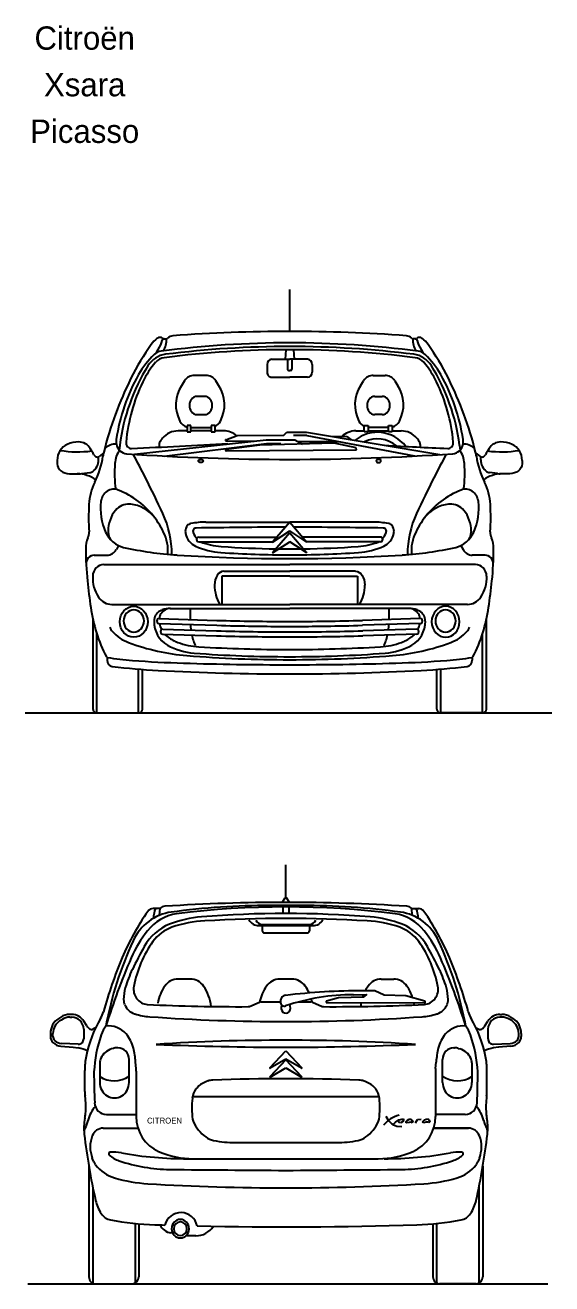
# Model space of a CAD drawing. Header units: millimetres. Extents: x 335 to 18837, y 383 to 11542.
# Drawn here: x 16577 to 18837, y 682 to 6084 of the extents above; entities that cross this region are included whole.
import ezdxf

# ---------------------------------------------------------------- set-up
doc = ezdxf.new("R2010")
doc.units = ezdxf.units.MM
doc.layers.add('dwgmodels.com', color=30, linetype='Continuous')
doc.layers.add('txt', color=157, linetype='Continuous', lineweight=13)
doc.styles.get("Standard").update_dxf_attribs({"font": 'bgothm.ttf'})
doc.styles.add('style1', font='bgothl.ttf')

msp = doc.modelspace()

# ---------------------------------------------------------------- linework, layer by layer
at = {"color": 18, "true_color": 0x000000}
for p, q in [((17712.2, 4769), (17712.2, 4949.3)), ((17144.4, 4739.9), (17142.4, 4738.4)), ((17168.2, 4739.1), (17166.9, 4740.1)), ((17173.7, 4737.3), (17181.7, 4737.3)), ((18250.6, 4737.3), (18242.6, 4737.3)), ((18256.1, 4739.1), (18257.4, 4740.1)), ((18279.9, 4739.9), (18281.9, 4738.4)), ((17134.1, 4673.6), (17123.3, 4662.6)), ((17635.5, 4649.5), (17712.2, 4649.5)), ((17696.1, 4690.7), (17692.4, 4649.5)), ((17703.1, 4649.5), (17703.1, 4607.4)), ((17788.8, 4649.5), (17712.2, 4649.5)), ((17721.3, 4649.5), (17721.3, 4607.4)), ((17728.3, 4690.7), (17732, 4649.5)), ((18290.2, 4673.6), (18301.1, 4662.6)), ((17615.3, 4627.6), (17615.3, 4594.3)), ((17708.1, 4601.9), (17712.2, 4601.9)), ((17716.2, 4601.9), (17712.2, 4601.9)), ((17809, 4627.6), (17809, 4594.3)), ((17260.9, 4557), (17247.5, 4536.4)), ((17353.7, 4580.1), (17302.2, 4580.1)), ((17408.4, 4536.4), (17395, 4557)), ((17635.5, 4572.3), (17712.2, 4572.3)), ((17788.8, 4572.3), (17712.2, 4572.3)), ((18016, 4536.4), (18029.4, 4557)), ((18070.6, 4580.1), (18122.2, 4580.1)), ((18163.4, 4557), (18176.8, 4536.4)), ((17347.2, 4490.4), (17314.6, 4490.4)), ((18077.1, 4490.4), (18109.8, 4490.4)), ((17314.6, 4412.2), (17347.2, 4412.2)), ((18109.8, 4412.2), (18077.1, 4412.2)), ((17271.6, 4342.3), (17233.2, 4342.3)), ((17271.6, 4365.7), (17271.6, 4338.8)), ((17288, 4365.7), (17271.6, 4365.7)), ((17271.6, 4338.8), (17288, 4338.8)), ((17288, 4338.8), (17288, 4365.7)), ((17288, 4356.5), (17371, 4356.5)), ((17375.4, 4342.3), (17288, 4342.3)), ((17375.4, 4365.7), (17375.4, 4338.8)), ((17391.8, 4365.7), (17375.4, 4365.7)), ((17375.4, 4338.8), (17391.8, 4338.8)), ((17391.8, 4338.8), (17391.8, 4365.7)), ((17428.6, 4342.3), (17391.8, 4342.3)), ((17438.6, 4304.5), (17486.7, 4322.6)), ((17486.7, 4322.6), (17687.5, 4323.6)), ((17687.5, 4323.6), (17699.3, 4337.4)), ((17699.3, 4337.4), (17783.8, 4337.4)), ((17786.2, 4322), (17728.6, 4322.2)), ((17783.8, 4337.4), (18356.7, 4240.5)), ((17786.2, 4322), (18248, 4235.8)), ((17995.7, 4342.3), (18032.6, 4342.3)), ((18032.6, 4338.8), (18032.6, 4365.7)), ((18032.6, 4365.7), (18048.9, 4365.7)), ((18048.9, 4338.8), (18032.6, 4338.8)), ((18048.9, 4365.7), (18048.9, 4338.8)), ((18048.9, 4342.3), (18136.4, 4342.3)), ((18136.4, 4356.5), (18053.3, 4356.5)), ((18136.4, 4338.8), (18136.4, 4365.7)), ((18136.4, 4365.7), (18152.7, 4365.7)), ((18152.7, 4338.8), (18136.4, 4338.8)), ((18152.7, 4365.7), (18152.7, 4338.8)), ((18152.7, 4342.3), (18191.2, 4342.3)), ((16982.8, 4280.3), (16981, 4259.6)), ((17046.8, 4241.9), (17611.6, 4304)), ((17152.2, 4284), (17152.2, 4275.1)), ((17173.4, 4234.3), (17612.8, 4288.5)), ((17584.4, 4281.5), (17439.1, 4262.4)), ((17439.4, 4299.1), (17561.5, 4298.5)), ((17903.1, 4289.1), (17584.4, 4281.5)), ((17611.6, 4304), (17734.2, 4304)), ((17612.8, 4288.5), (17674.1, 4288.5)), ((17674.1, 4288.5), (17672.5, 4283.6)), ((17734.2, 4304), (17767.3, 4285.9)), ((17746.1, 4297.4), (17923.1, 4296.5)), ((17887.8, 4319.8), (17958.1, 4317.6)), ((17997.8, 4269), (17903.1, 4289.1)), ((17958.1, 4317.6), (17974.6, 4305.1)), ((17999, 4261.5), (17997.8, 4269)), ((18272.1, 4284), (18272.1, 4275.1)), ((18441.6, 4280.3), (18443.3, 4259.6)), ((16714.6, 4215.8), (16714.6, 4201.5)), ((16891.9, 4218.1), (16891.9, 4230.9)), ((16913.2, 4246.9), (16896.6, 4233.6)), ((17439.5, 4256.4), (17999, 4261.5)), ((18511.1, 4246.9), (18527.8, 4233.6)), ((18532.4, 4218.1), (18532.4, 4230.9)), ((18709.7, 4215.8), (18709.7, 4201.5)), ((16820.7, 4159), (16854.3, 4163.2)), ((18603.6, 4159), (18570, 4163.2)), ((16767.7, 4158.2), (16800.2, 4158.2)), ((16800.2, 4158.2), (16809.1, 4158.2)), ((18624.1, 4158.2), (18615.2, 4158.2)), ((18656.7, 4158.2), (18624.1, 4158.2)), ((17287, 3944.2), (17288, 3944.4)), ((17352.3, 3950.8), (17712.2, 3950.8)), ((17712.2, 3950.8), (17638, 3864.6)), ((18072, 3950.8), (17712.2, 3950.8)), ((17712.2, 3950.8), (17786.3, 3864.6)), ((18137.4, 3944.2), (18136.3, 3944.4)), ((16932.9, 3912.1), (16932.9, 3908.9)), ((17638, 3864.6), (17712.2, 3912.7)), ((17712.2, 3904.8), (17638, 3818.7)), ((17786.3, 3864.6), (17712.2, 3912.7)), ((17712.2, 3904.8), (17786.3, 3818.7)), ((18491.4, 3912.1), (18491.4, 3908.9)), ((16950.2, 3868.5), (16950.3, 3868.4)), ((16977.3, 3850.1), (16968.2, 3833.4)), ((17189.2, 3812.7), (17189.2, 3835.7)), ((17321.6, 3886.4), (17656.8, 3886.4)), ((17321.6, 3866.5), (17639.6, 3866.5)), ((17638, 3818.7), (17712.2, 3866.8)), ((17786.3, 3818.7), (17712.2, 3866.8)), ((18102.7, 3886.4), (17767.5, 3886.4)), ((18102.7, 3866.5), (17784.7, 3866.5)), ((18235.2, 3835.7), (18235.2, 3812.7)), ((18447.1, 3850.1), (18456.2, 3833.4)), ((18474.2, 3868.5), (18474, 3868.4)), ((16873.4, 3808.9), (16928.5, 3808.9)), ((18551, 3808.9), (18495.8, 3808.9)), ((16914.6, 3768.9), (17712.2, 3768.9)), ((17429.4, 3739.7), (17712.2, 3739.7)), ((18509.7, 3768.9), (17712.2, 3768.9)), ((17995, 3739.7), (17712.2, 3739.7)), ((17712.2, 3718.8), (17421.7, 3718.8)), ((17421.7, 3718.8), (17421.7, 3597.4)), ((17712.2, 3718.8), (18002.6, 3718.8)), ((18002.6, 3718.8), (18002.6, 3597.4)), ((16948.8, 3597.4), (17712.2, 3597.4)), ((17199.6, 3580.3), (17712.2, 3580.3)), ((17285.8, 3532.6), (17285.8, 3580.3)), ((18475.5, 3597.4), (17712.2, 3597.4)), ((18224.7, 3580.3), (17712.2, 3580.3)), ((18138.6, 3532.6), (18138.6, 3580.3)), ((16868, 3148.5), (16868, 3531.7)), ((17151.1, 3515.5), (17399.4, 3507.9)), ((17151.7, 3536.7), (17400, 3529.1)), ((18272.7, 3536.7), (18024.4, 3529.1)), ((18273.2, 3515.5), (18024.9, 3507.9)), ((18556.4, 3148.5), (18556.4, 3531.7)), ((16884.5, 3132), (16884.5, 3471.3)), ((17167, 3470.1), (17398.3, 3463)), ((17167.6, 3491.3), (17398.8, 3484.3)), ((17185.2, 3461.3), (17190.9, 3456.9)), ((18256.8, 3491.3), (18025.5, 3484.3)), ((18257.3, 3470.1), (18026.1, 3463)), ((18239.1, 3461.3), (18233.4, 3456.9)), ((18539.9, 3132), (18539.9, 3471.3)), ((16928.3, 3369.9), (16928.3, 3358.1)), ((17037.3, 3357.2), (17037.2, 3357.2)), ((18387, 3357.2), (18387.2, 3357.2)), ((18496.1, 3369.9), (18496.1, 3358.1)), ((17063, 3132), (17063, 3320)), ((17080.6, 3148.5), (17080.6, 3318.7)), ((18343.8, 3148.5), (18343.8, 3318.7)), ((18361.3, 3132), (18361.3, 3320)), ((16883.1, 3132), (17065.4, 3132)), ((18541.2, 3132), (18358.9, 3132)), ((17695.8, 2335.7), (17695.8, 2480.5)), ((17680.2, 2318.5), (17693.5, 2338.3)), ((17711.3, 2318.5), (17698.1, 2338.3)), ((17155.6, 2292.4), (17125.7, 2292.4)), ((17153.6, 2263.4), (17155.6, 2292.4)), ((17763.7, 2305.7), (17627.9, 2305.7)), ((17682.8, 2299.1), (17682.8, 2271)), ((17708.8, 2299.1), (17708.8, 2271)), ((18237.9, 2263.4), (18236, 2292.4)), ((18236, 2292.4), (18265.9, 2292.4)), ((17579.4, 2218.8), (17812.1, 2218.8)), ((17594, 2223.8), (17797.6, 2223.8)), ((17594.7, 2218.8), (17594.7, 2196.4)), ((17796.9, 2218.8), (17796.9, 2196.4)), ((17603.1, 2187.5), (17788.4, 2187.5)), ((17285.9, 1989.6), (17232.8, 1989.6)), ((17722.3, 1989.2), (17669.2, 1989.2)), ((18105.6, 1989.6), (18158.7, 1989.6)), ((17587.3, 1891.5), (17672.6, 1891.5)), ((17751.3, 1891.5), (17804.3, 1891.5)), ((17921.3, 1908.6), (17870.8, 1894)), ((18030.5, 1911.6), (17921.3, 1908.6)), ((17986.2, 1922.5), (18043.3, 1922.6)), ((18077.3, 1939.6), (18028, 1939.5)), ((18043.3, 1922.6), (18030.5, 1911.6)), ((18117.1, 1920.2), (18077.3, 1939.6)), ((18210.6, 1918), (18117.1, 1920.2)), ((18292.2, 1894.8), (18210.6, 1918)), ((16777, 1837.6), (16768.9, 1837.6)), ((17045.5, 1840.9), (17048, 1840.1)), ((17539.2, 1872.2), (17582, 1890.5)), ((17809.6, 1890.5), (17852.3, 1872.2)), ((17871.5, 1888.2), (18291.5, 1889)), ((18343.5, 1840.1), (18346, 1840.9)), ((18614.5, 1837.6), (18622.6, 1837.6)), ((16729.5, 1826.3), (16720.7, 1820.8)), ((16726.2, 1811.1), (16735, 1816.5)), ((16768.9, 1826.3), (16777, 1826.3)), ((16841.3, 1788.5), (16828.6, 1808.5)), ((18550.3, 1788.5), (18562.9, 1808.5)), ((18622.6, 1826.3), (18614.5, 1826.3)), ((18665.3, 1811.1), (18656.5, 1816.5)), ((18662, 1826.3), (18670.8, 1820.8)), ((16685.4, 1755.8), (16685.4, 1743.4)), ((16696.2, 1743.4), (16696.2, 1755.8)), ((16828.1, 1774.9), (16828.1, 1733.3)), ((16878.9, 1779.6), (16867.5, 1774.4)), ((18512.6, 1779.6), (18524.1, 1774.4)), ((18563.4, 1774.9), (18563.4, 1733.3)), ((18695.3, 1743.4), (18695.3, 1755.8)), ((18706.1, 1755.8), (18706.1, 1743.4)), ((16730.3, 1701.7), (16782.3, 1697.7)), ((16804.6, 1709.7), (16732.5, 1712.9)), ((16783.3, 1697.6), (16804.7, 1694.3)), ((16955.5, 1692), (16947.1, 1689.4)), ((16975.1, 1694.4), (16971.5, 1694.4)), ((17627.7, 1608.2), (17695.8, 1681.2)), ((17695.8, 1681.2), (17763.9, 1608.2)), ((18416.4, 1694.4), (18420, 1694.4)), ((18436, 1692), (18444.5, 1689.4)), ((18608.2, 1697.6), (18586.8, 1694.3)), ((18586.9, 1709.7), (18659, 1712.9)), ((18661.2, 1701.7), (18609.2, 1697.7)), ((16897.2, 1629.9), (16897.2, 1545.6)), ((17023, 1545.6), (17023, 1644.2)), ((17052.9, 1606.2), (17050.8, 1633.2)), ((17695.8, 1643.1), (17627.7, 1570.2)), ((17695.8, 1646), (17628.4, 1607.3)), ((17763.2, 1607.3), (17695.8, 1646)), ((17763.9, 1570.2), (17695.8, 1643.1)), ((18338.6, 1606.2), (18340.8, 1633.2)), ((18368.5, 1545.6), (18368.5, 1644.2)), ((18494.3, 1629.9), (18494.3, 1545.6)), ((16832.8, 1506.3), (16832.8, 1597.5)), ((17053.4, 1593.7), (17053.4, 1399.6)), ((17628.4, 1569.2), (17695.8, 1608)), ((17695.8, 1608), (17763.2, 1569.2)), ((18338.1, 1593.7), (18338.1, 1399.6)), ((18558.8, 1506.3), (18558.8, 1597.5)), ((17361.3, 1551.8), (17362, 1552.1)), ((18030.2, 1551.8), (18029.5, 1552.1)), ((17295.2, 1484.8), (18096.4, 1484.8)), ((16925.7, 1408.3), (17053.4, 1408.3)), ((18465.8, 1408.3), (18338.1, 1408.3)), ((18156.5, 1364.9), (18166.4, 1375.9)), ((18166.4, 1375.9), (18180.9, 1384.9)), ((18172.6, 1357.8), (18193.5, 1357.1)), ((18180.9, 1377.5), (18180.3, 1384.6)), ((18180.9, 1384.9), (18200.6, 1390.1)), ((18182.4, 1373.6), (18180.9, 1377.5)), ((18188.9, 1372.3), (18182.4, 1373.6)), ((18196, 1376.2), (18188.9, 1372.3)), ((18200.9, 1384), (18196, 1376.2)), ((18200.6, 1390.1), (18200.9, 1384)), ((18209.9, 1375.6), (18217.6, 1384.6)), ((18215.7, 1372), (18209.9, 1375.6)), ((18224.7, 1374.6), (18215.7, 1372)), ((18217.6, 1384.6), (18225.3, 1387.8)), ((18232.7, 1374.9), (18224.7, 1374.6)), ((18225.3, 1387.8), (18233.3, 1388.8)), ((18237.3, 1373), (18232.7, 1374.9)), ((18233.3, 1388.8), (18238.3, 1382.7)), ((18241.3, 1374.9), (18237.3, 1373)), ((18238.3, 1382.7), (18241.3, 1374.9)), ((18251.8, 1372), (18260.2, 1386.9)), ((18260.2, 1386.9), (18276.2, 1388.2)), ((18282.7, 1376.2), (18290.4, 1385.3)), ((18288.5, 1372.6), (18282.7, 1376.2)), ((18297.5, 1375.2), (18288.5, 1372.6)), ((18290.4, 1385.3), (18298.1, 1388.5)), ((18305.5, 1375.6), (18297.5, 1375.2)), ((18298.1, 1388.5), (18306.1, 1389.5)), ((18310.1, 1373.6), (18305.5, 1375.6)), ((18306.1, 1389.5), (18311, 1383.3)), ((18314.1, 1375.6), (18310.1, 1373.6)), ((18311, 1383.3), (18314.1, 1375.6)), ((16911.7, 1349.7), (17060.9, 1349.7)), ((18478.6, 1349.7), (18330.6, 1349.7)), ((18330.6, 1349.7), (18479.8, 1349.7)), ((17479.1, 1287.8), (17912.5, 1287.8)), ((16871.4, 1204.9), (16864.9, 1221.4)), ((16878.9, 1192.3), (16877.8, 1193.8)), ((17273.9, 1218.4), (18092.6, 1218.4)), ((18513.7, 1193.8), (18512.6, 1192.3)), ((18526.6, 1221.4), (18520.1, 1204.9)), ((16850.3, 1185.8), (16850.3, 711.1)), ((18541.2, 1185.8), (18541.2, 711.1)), ((16866.9, 1096.6), (16866.9, 684.1)), ((18524.6, 1096.6), (18524.6, 684.1)), ((17048.9, 940.9), (17048.9, 684.7)), ((17064.3, 939.5), (17064.3, 711.1)), ((18327.2, 939.5), (18327.2, 711.1)), ((18342.6, 941), (18342.6, 684.7)), ((17210.1, 898.3), (17201.5, 899.7)), ((17309.1, 887.6), (17267.2, 887.6)), ((16878.5, 681.5), (17036.2, 681.5)), ((18513, 681.5), (18355.4, 681.5))]:
    msp.add_line(p, q, dxfattribs=at)
for centre, major_axis, ratio, start_param, end_param in [((17712.2, -3240), (0, 8009), 0.9196, 0, 0.068071), ((17712.2, -3240), (0, 8009), 0.9196, -0.068071, 0), ((17912.9, 4045.8), (0, 1092.1), 0.9196, 0.913153, 1.072141), ((17202.7, 4642.3), (0, 116.3), 0.9196, 0.598797, 0.913153), ((17065.3, 4754.1), (0, 109.9), 0.9196, 3.890879, 4.314049), ((17155.8, 4721.7), (0, 22), 0.9196, -0.580248, 0.598797), ((17051.4, 4760.5), (0, 126.3), 0.9196, 4.314049, 4.461289), ((17712.2, -328.1), (0, 5048.2), 0.9196, 0, 0.119097), ((17173.7, 4726.4), (0, 11), 0.9196, 0, 1.319697), ((17173.7, 4748.3), (0, 11), 0.9196, 2.561345, 3.141593), ((17084.8, 4740), (0, 108.4), 0.9196, 4.189035, 4.69219), ((17712.2, -328.1), (0, 5032.5), 0.9196, 0, 0.115419), ((17181.7, 4748.3), (0, 11), 0.9196, 3.141593, 3.867139), ((17213.8, 4709), (0, 41.6), 0.9196, 0.068071, 0.725546), ((17712.2, -328.1), (0, 5048.2), 0.9196, -0.119097, 0), ((17712.2, -328.1), (0, 5032.5), 0.9196, -0.115419, 0), ((18210.5, 4709), (0, 41.6), 0.9196, -0.725546, -0.068071), ((18242.6, 4748.3), (0, 11), 0.9196, 2.416047, 3.141593), ((18339.5, 4740), (0, 108.4), 0.9196, 1.590995, 2.094151), ((18250.6, 4748.3), (0, 11), 0.9196, 3.141593, 3.72184), ((18250.6, 4726.4), (0, 11), 0.9196, -1.319697, 0), ((18268.5, 4721.7), (0, 22), 0.9196, -0.598797, 0.580248), ((18372.9, 4760.5), (0, 126.3), 0.9196, 1.821896, 1.969137), ((18359, 4754.1), (0, 109.9), 0.9196, 1.969137, 2.392306), ((18221.7, 4642.3), (0, 116.3), 0.9196, -0.913153, -0.598797), ((17511.5, 4045.8), (0, 1092.1), 0.9196, -1.072141, -0.913153), ((17362.3, 4383.2), (0, 381.7), 0.9196, 0.721708, 1.016792), ((17191.4, 4556.3), (0, 115.4), 0.9196, 0.115419, 0.974672), ((17167.2, 4624.3), (0, 60.5), 0.9196, 0.119097, 0.721708), ((17180.9, 4591), (0, 66), 0.9196, 0.116915, 0.808252), ((17712.2, -328.1), (0, 5018.9), 0.9196, 0, 0.116915), ((17635.5, 4627.6), (0, 22), 0.9196, 0, 1.570796), ((17712.2, -328.1), (0, 5018.9), 0.9196, -0.116915, 0), ((17788.8, 4627.6), (0, 22), 0.9196, -1.570796, 0), ((18232.9, 4556.3), (0, 115.4), 0.9196, -0.974672, -0.115419), ((18243.5, 4591), (0, 66), 0.9196, -0.808252, -0.116915), ((18257.1, 4624.3), (0, 60.5), 0.9196, -0.721708, -0.119097), ((18062, 4383.2), (0, 381.7), 0.9196, -1.016792, -0.721708), ((17718.3, 4167.5), (0, 807.8), 0.9196, 0.974672, 1.428788), ((17382.8, 4381.2), (0, 369.7), 0.9196, 0.808252, 1.08836), ((17635.5, 4594.3), (0, 22), 0.9196, 1.570796, 3.141593), ((17708.1, 4607.4), (0, 5.5), 0.9196, 1.570796, 3.141593), ((17716.2, 4607.4), (0, 5.5), 0.9196, 3.141593, 4.712389), ((17788.8, 4594.3), (0, 22), 0.9196, 3.141593, 4.712389), ((18041.5, 4381.2), (0, 369.7), 0.9196, -1.08836, -0.808252), ((17706, 4167.5), (0, 807.8), 0.9196, -1.428788, -0.974672), ((18202.9, 3874.1), (0, 1451.2), 0.9196, 1.072141, 1.307596), ((17662.6, 4181.2), (0, 765.6), 0.9196, 1.016792, 1.408712), ((17666.3, 4219.7), (0, 717.7), 0.9196, 1.08836, 1.467182), ((17302.2, 4525.2), (0, 55), 0.9196, 0, 0.9537), ((17353.7, 4525.2), (0, 55), 0.9196, -0.9537, 0), ((18070.6, 4525.2), (0, 55), 0.9196, 0, 0.9537), ((18122.2, 4525.2), (0, 55), 0.9196, -0.9537, 0), ((17758, 4219.7), (0, 717.7), 0.9196, -1.467182, -1.08836), ((17761.7, 4181.2), (0, 765.6), 0.9196, -1.408712, -1.016792), ((17221.4, 3874.1), (0, 1451.2), 0.9196, -1.307596, -1.072141), ((17353.4, 4454.7), (0, 141.2), 0.9196, 0.9537, 2.096811), ((17314.6, 4457.4), (0, 33), 0.9196, 0, 0.923139), ((17347.2, 4457.4), (0, 33), 0.9196, -0.923139, 0), ((17302.5, 4454.7), (0, 141.2), 0.9196, 4.186374, 5.329486), ((18121.9, 4454.7), (0, 141.2), 0.9196, 0.9537, 2.096811), ((18077.1, 4457.4), (0, 33), 0.9196, 0, 0.923139), ((18109.8, 4457.4), (0, 33), 0.9196, -0.923139, 0), ((18070.9, 4454.7), (0, 141.2), 0.9196, 4.186374, 5.329486), ((17322, 4451.3), (0, 43.2), 0.9196, 0.923139, 2.218454), ((17339.8, 4451.3), (0, 43.2), 0.9196, 4.064732, 5.360046), ((18084.6, 4451.3), (0, 43.2), 0.9196, 0.923139, 2.218454), ((18102.3, 4451.3), (0, 43.2), 0.9196, 4.064732, 5.360046), ((17284.9, 4411.5), (0, 55), 0.9196, 2.096811, 2.876851), ((17314.6, 4445.1), (0, 33), 0.9196, 2.218454, 3.141593), ((17347.2, 4445.1), (0, 33), 0.9196, 3.141593, 4.064732), ((17371, 4411.5), (0, 55), 0.9196, 3.563852, 4.186374), ((18053.3, 4411.5), (0, 55), 0.9196, 2.096811, 2.719334), ((18077.1, 4445.1), (0, 33), 0.9196, 2.218454, 3.141593), ((18109.8, 4445.1), (0, 33), 0.9196, 3.141593, 4.064732), ((18139.5, 4411.5), (0, 55), 0.9196, 3.406334, 4.186374), ((17233.2, 4241.9), (0, 100.4), 0.9196, 0, 0.81009), ((17371, 4411.5), (0, 55), 0.9196, 3.141593, 3.228572), ((17428.6, 4241.9), (0, 100.4), 0.9196, -0.650903, 0), ((17995.7, 4241.9), (0, 100.4), 0.9196, 0, 0.705823), ((18088.8, 4160.5), (0, 175.8), 0.9196, -0.856586, 0.635391), ((18053.3, 4411.5), (0, 55), 0.9196, 3.054613, 3.141593), ((18191.2, 4241.9), (0, 100.4), 0.9196, -0.81009, 0), ((16782.8, 4215.8), (0, 74.1), 0.9196, 0.382467, 1.570796), ((16806.9, 4150.6), (0, 144.4), 0.9196, -0.006247, 0.382467), ((16807.4, 4231.2), (0, 63.8), 0.9196, -0.976867, -0.006247), ((16967.4, 4197.4), (0, 88.3), 0.9196, -0.009052, 0.648047), ((17015.2, 4296.3), (0, 52.2), 0.9196, 1.408712, 1.776301), ((17015.2, 4296.3), (0, 52.2), 0.9196, 1.776301, 3.077671), ((17013, 4277.2), (0, 33), 0.9196, 1.428788, 1.478286), ((17032.5, 4291.4), (0, 24.7), 0.9196, 1.467182, 3.186569), ((13013.6, 101394.6), (0, 97226.2), 0.9196, 3.186569, 3.191189), ((17169, 4284), (0, 18.3), 0.9196, 1.101489, 1.570796), ((17219.3, 4256.3), (0, 79.6), 0.9196, 0.81009, 1.101489), ((17439.4, 4301.9), (0, 2.75), 0.9196, 0.333572, 3.136507), ((18088.8, 4160.5), (0, 147.5), 0.9196, -0.65242, 0.42068), ((22410.7, 101394.6), (0, 97226.2), 0.9196, 3.093597, 3.096617), ((18205.1, 4256.3), (0, 79.6), 0.9196, -1.101489, -0.81009), ((18255.3, 4284), (0, 18.3), 0.9196, 4.712389, 5.181696), ((18391.8, 4291.4), (0, 24.7), 0.9196, 3.096617, 4.816003), ((18409.2, 4296.3), (0, 52.2), 0.9196, 3.205515, 4.506884), ((18411.4, 4277.2), (0, 33), 0.9196, -1.478286, -1.428788), ((18409.2, 4296.3), (0, 52.2), 0.9196, 4.506884, 4.874473), ((18456.9, 4197.4), (0, 88.3), 0.9196, -0.648047, 0.009052), ((18617, 4231.2), (0, 63.8), 0.9196, 0.006247, 0.976867), ((18617.4, 4150.6), (0, 144.4), 0.9196, -0.382467, 0.006247), ((18641.5, 4215.8), (0, 74.1), 0.9196, -1.570796, -0.382467), ((16802.1, 4780.5), (0, 528.1), 0.9196, 2.986717, 3.265859), ((16480.2, 3990.9), (0, 493.2), 0.9196, -1.043553, -0.976867), ((16836.8, 4218.1), (0, 59.9), 0.9196, 3.743188, 4.712389), ((16886.6, 4248.3), (0, 18.3), 0.9196, 2.09804, 3.775985), ((16605.6, 4284.7), (0, 335.8), 0.9196, 4.205855, 4.560238), ((17060.7, 4208.8), (0, 164.9), 0.9196, 1.307596, 1.418645), ((17061.9, 4193.6), (0, 109.1), 0.9196, 0.928246, 1.490743), ((17712.2, 16137.5), (0, 11917.6), 0.9196, 3.077671, 3.141593), ((13113.3, 1756.3), (0, 4941.6), 0.9196, -1.067212, -1.043645), ((17439.4, 4259.4), (0, 3.02), 0.9196, 0.120296, 3.149885), ((17712.2, 16137.5), (0, 11917.6), 0.9196, 3.141593, 3.205515), ((22311.1, 1756.3), (0, 4941.6), 0.9196, 1.043645, 1.067212), ((18362.4, 4193.6), (0, 109.1), 0.9196, -1.490743, -0.928246), ((18363.6, 4208.8), (0, 164.9), 0.9196, -1.418645, -1.307596), ((18818.8, 4284.7), (0, 335.8), 0.9196, 1.722948, 2.07733), ((18537.7, 4248.3), (0, 18.3), 0.9196, 2.5072, 4.185145), ((18587.5, 4218.1), (0, 59.9), 0.9196, 1.570796, 2.539997), ((18944.2, 3990.9), (0, 493.2), 0.9196, 0.976867, 1.043553), ((18622.2, 4780.5), (0, 528.1), 0.9196, 3.017327, 3.296469), ((16767.7, 4201.5), (-53.1, 0), 0.814795, 0, 1.570796), ((16850.8, 4195.9), (0, 33), 0.9196, 3.256386, 3.743188), ((17404.4, 4163.7), (0, 482.7), 0.9196, 1.490743, 1.721114), ((18019.9, 4163.7), (0, 482.7), 0.9196, 4.562071, 4.792442), ((18573.5, 4195.9), (0, 33), 0.9196, 2.539997, 3.026799), ((16800.2, 3997.9), (0, 160.3), 0.9196, -0.577858, 0), ((16809.1, 4268.2), (0, 109.9), 0.9196, 3.141593, 3.256386), ((17052.4, 4015.1), (0, 219.8), 0.9196, 1.064263, 1.515581), ((13113.3, 1756.3), (0, 4941.6), 0.9196, -1.102306, -1.067212), ((22311.1, 1756.3), (0, 4941.6), 0.9196, 1.067212, 1.102306), ((18624.1, 3997.9), (0, 160.3), 0.9196, 0, 0.577858), ((18371.9, 4015.1), (0, 219.8), 0.9196, -1.515581, -1.064263), ((18615.2, 4268.2), (0, 109.9), 0.9196, 3.026799, 3.141593), ((16957.4, 4031.6), (0, 60.5), 0.9196, -0.346632, 1.440765), ((16851.3, 3712.1), (0, 400.2), 0.9196, -0.879955, -0.346632), ((18573, 3712.1), (0, 400.2), 0.9196, 0.346632, 0.879955), ((18466.9, 4031.6), (0, 60.5), 0.9196, -1.440765, 0.346632), ((17775.7, 3971.6), (0, 1007.6), 0.9196, 1.515581, 1.632462), ((17113.9, 4009.4), (0, 232.1), 0.9196, 1.440765, 2.02197), ((17055, 3912.1), (0, 132.8), 0.9196, 0.838149, 1.570796), ((17020.6, 3945.7), (0, 82.4), 0.9196, -0.061001, 0.838149), ((17013.6, 3821.6), (0, 206.8), 0.9196, -0.088826, -0.061001), ((17017, 3863.4), (0, 164.9), 0.9196, -0.868587, -0.088826), ((18407.3, 3863.4), (0, 164.9), 0.9196, 0.088826, 0.868587), ((18410.7, 3821.6), (0, 206.8), 0.9196, 0.061001, 0.088826), ((18403.7, 3945.7), (0, 82.4), 0.9196, -0.838149, 0.061001), ((18369.3, 3912.1), (0, 132.8), 0.9196, 4.712389, 5.445036), ((18310.4, 4009.4), (0, 232.1), 0.9196, 4.261215, 4.84242), ((17648.6, 3971.6), (0, 1007.6), 0.9196, 4.650723, 4.767605), ((16909.2, 3764.1), (0, 318.5), 0.9196, -0.875251, -0.868587), ((16909.2, 3764.1), (0, 318.5), 0.9196, -1.18244, -0.879955), ((16850.2, 3812.8), (0, 387.2), 0.9196, 4.708157, 5.180879), ((17291.6, 3917.1), (0, 27.5), 0.9196, 0.182764, 0.846639), ((17352.3, 3566.1), (0, 384.7), 0.9196, 0, 0.182764), ((18072, 3566.1), (0, 384.7), 0.9196, -0.182764, 0), ((18132.8, 3917.1), (0, 27.5), 0.9196, -0.846639, -0.182764), ((18574.1, 3812.8), (0, 387.2), 0.9196, 1.102306, 1.575028), ((18515.2, 3764.1), (0, 318.5), 0.9196, 0.879955, 1.18244), ((18515.2, 3764.1), (0, 318.5), 0.9196, 0.868587, 0.875251), ((16800.5, 3906.1), (0, 55), 0.9196, 4.271872, 4.774055), ((17021.9, 3960.9), (0, 120.9), 0.9196, 2.02197, 2.938964), ((16981.4, 3908.9), (0, 52.8), 0.9196, 1.570796, 2.442124), ((17298.2, 3910.8), (0, 37.1), 0.9196, 0.846639, 1.570796), ((17299.1, 3910.8), (0, 38), 0.9196, 1.570796, 1.821375), ((17335.5, 3920.9), (0, 78.9), 0.9196, 1.821375, 2.753002), ((17310.3, 3911.1), (0, 14.3), 0.9196, 0.012388, 1.96438), ((17360.5, 3933.7), (0, 73.4), 0.9196, 1.96438, 2.371037), ((18530.6, -103199.1), (0, 107132.7), 0.9196, 0.008491, 0.012388), ((16893.8, -103199.1), (0, 107132.7), 0.9196, -0.012388, -0.008491), ((18063.8, 3933.7), (0, 73.4), 0.9196, 3.912148, 4.318806), ((18114, 3911.1), (0, 14.3), 0.9196, 4.318806, 6.270797), ((18088.9, 3920.9), (0, 78.9), 0.9196, 3.530184, 4.461811), ((18126.1, 3910.8), (0, 37.1), 0.9196, 4.712389, 5.436546), ((18125.3, 3910.8), (0, 38), 0.9196, 4.461811, 4.712389), ((18402.4, 3960.9), (0, 120.9), 0.9196, 3.344222, 4.261215), ((18442.9, 3908.9), (0, 52.8), 0.9196, 3.841061, 4.712389), ((18623.9, 3906.1), (0, 55), 0.9196, 1.509131, 2.011313), ((16936.7, 3836.3), (0, 108.9), 0.9196, 1.13028, 1.563697), ((17936.1, 3837), (0, 1195.6), 0.9196, 1.570796, 1.687295), ((17323.7, 5558), (0, 1751.4), 0.9196, 2.938964, 3.082717), ((17070, 3835.7), (0, 129.5), 0.9196, -1.570796, -1.18244), ((17439.5, 4197.2), (0, 377.5), 0.9196, 2.753002, 3.076556), ((17321.6, 3876.5), (0, 9.98), 0.9196, 0, 3.141593), ((17439.5, 4197.2), (0, 351.9), 0.9196, 2.792645, 3.076556), ((17712.2, 8749.8), (0, 4914.1), 0.9196, 3.076556, 3.128494), ((17712.2, 8749.8), (0, 4914.1), 0.9196, 3.131059, 3.152127), ((17712.2, 8749.8), (0, 4914.1), 0.9196, 3.154692, 3.206629), ((17984.8, 4197.2), (0, 351.9), 0.9196, 3.206629, 3.490541), ((17984.8, 4197.2), (0, 377.5), 0.9196, 3.206629, 3.530184), ((18102.7, 3876.5), (0, 9.98), 0.9196, 3.141593, 6.283185), ((18100.7, 5558), (0, 1751.4), 0.9196, 3.200468, 3.344222), ((18354.3, 3835.7), (0, 129.5), 0.9196, 1.18244, 1.570796), ((18487.6, 3836.3), (0, 108.9), 0.9196, -1.563697, -1.13028), ((17488.3, 3837), (0, 1195.6), 0.9196, 4.59589, 4.712389), ((16873.4, 3770.8), (0, 38.1), 0.9196, 0, 1.628044), ((16928.5, 3859), (0, 50.1), 0.9196, 3.141593, 4.177632), ((17712.2, 12725.1), (0, 8931), 0.9196, 3.082717, 3.200468), ((17712.2, 8749.8), (0, 4939.7), 0.9196, 3.076556, 3.141593), ((17712.2, 8749.8), (0, 4939.7), 0.9196, 3.141593, 3.206629), ((18495.8, 3859), (0, 50.1), 0.9196, 2.105553, 3.141593), ((18551, 3770.8), (0, 38.1), 0.9196, 4.655141, 6.283185), ((16914.6, 3716.7), (0, 52.2), 0.9196, 0, 1.526869), ((17429.4, 3680.6), (0, 59), 0.670071, 0, 1.570796), ((18509.7, 3716.7), (0, 52.2), 0.9196, -1.526869, 0), ((19639.3, 4053.8), (0, 3060.3), 0.9196, 1.687295, 1.72469), ((16997.2, 3712.8), (0, 142.1), 0.9196, 1.526869, 2.202542), ((17531.2, 3680.6), (0, 153.7), 0.9196, 1.570796, 2.14334), ((17893.2, 3680.6), (0, 153.7), 0.9196, 4.139845, 4.712389), ((18427.2, 3712.8), (0, 142.1), 0.9196, 4.080643, 4.756317), ((15785, 4053.8), (0, 3060.3), 0.9196, 4.558495, 4.59589), ((16948.8, 3674.3), (0, 76.9), 0.9196, 2.202542, 3.141593), ((18475.5, 3674.3), (0, 76.9), 0.9196, 3.141593, 4.080643), ((17434.5, 3681.9), (0, 634.1), 0.9196, 1.72469, 2.080556), ((17043.1, 3523), (0, 66.6), 0.897431, 1.570796326794873, 7.853981633974459), ((17043.1, 3526.4), (0, 47.7), 0.9196, 4.712389, 10.995574), ((17173.7, 3525.9), (0, 47.6), 0.9196, 0.458443, 1.570796), ((17211.9, 3441.6), (0, 141.6), 0.9196, 0.435016, 0.458443), ((17199.6, 3470.4), (0, 109.9), 0.9196, 0.34635, 0.435016), ((17200.6, 3525.1), (0, 55.2), 0.9196, 0, 0.959617), ((17199.6, 3470.4), (0, 109.9), 0.9196, 0, 0.34635), ((18223.8, 3525.1), (0, 55.2), 0.9196, -0.959617, 0), ((18224.7, 3470.4), (0, 109.9), 0.9196, -0.34635, 0), ((18224.7, 3470.4), (0, 109.9), 0.9196, -0.435016, -0.34635), ((18212.4, 3441.6), (0, 141.6), 0.9196, -0.458443, -0.435016), ((18250.7, 3525.9), (0, 47.6), 0.9196, 4.712389, 5.824743), ((18381.3, 3526.4), (0, 47.7), 0.9196, 4.712389, 10.995574), ((17989.8, 3681.9), (0, 634.1), 0.9196, 4.202629, 4.558495), ((17236.4, 3525.9), (0, 115.8), 0.9196, 1.570796, 2.66675), ((17151.4, 3526.1), (0, 10.6), 0.9196, -0.028137, 3.113456), ((17230.7, 3530.6), (0, 85.1), 0.9196, 1.482616, 1.499146), ((17188, 3534.7), (0, 38.5), 0.9196, 0.959617, 1.482616), ((17230.7, 3530.6), (0, 85.1), 0.9196, 1.749973, 2.071881), ((17712.2, 15591.4), (0, 12067.1), 0.9196, 3.113456, 3.141593), ((17712.2, 15591.4), (0, 12067.1), 0.9196, 3.141593, 3.169729), ((18188, 3525.9), (0, 115.8), 0.9196, 3.616435, 4.712389), ((18193.6, 3530.6), (0, 85.1), 0.9196, 4.211304, 4.533213), ((18236.3, 3534.7), (0, 38.5), 0.9196, -1.482616, -0.959617), ((18193.6, 3530.6), (0, 85.1), 0.9196, -1.499146, -1.482616), ((18272.9, 3526.1), (0, 10.6), 0.9196, 3.169729, 6.311322), ((16993.9, 3527), (0, 64.9), 0.9196, 2.001404, 2.341826), ((17078, 3615.8), (0, 192.3), 0.9196, 2.341826, 2.812993), ((17167.3, 3480.7), (0, 10.6), 0.9196, -0.028137, 3.113456), ((17230.7, 3530.6), (0, 85.1), 0.9196, 2.365343, 2.521535), ((17500.2, 3521.6), (0, 233.2), 0.9196, 1.614736, 1.716952), ((17500.2, 3521.6), (0, 233.2), 0.9196, 1.810256, 2.035554), ((17712.2, 15591.4), (0, 12133.2), 0.9196, 3.113456, 3.141593), ((17712.2, 15591.4), (0, 12112), 0.9196, 3.113456, 3.141593), ((17712.2, 15591.4), (0, 12088.3), 0.9196, 3.113456, 3.141593), ((17712.2, 15591.4), (0, 12088.3), 0.9196, 3.118418, 3.141593), ((17712.2, 15591.4), (0, 12088.3), 0.9196, 3.141593, 3.169729), ((17712.2, 15591.4), (0, 12088.3), 0.9196, 3.141593, 3.164767), ((17712.2, 15591.4), (0, 12112), 0.9196, 3.141593, 3.169729), ((17712.2, 15591.4), (0, 12133.2), 0.9196, 3.141593, 3.169729), ((17924.1, 3521.6), (0, 233.2), 0.9196, 4.247631, 4.472929), ((17924.1, 3521.6), (0, 233.2), 0.9196, 4.566233, 4.668449), ((18193.6, 3530.6), (0, 85.1), 0.9196, 3.76165, 3.917843), ((18257, 3480.7), (0, 10.6), 0.9196, 3.169729, 6.311322), ((18346.3, 3615.8), (0, 192.3), 0.9196, 3.470192, 3.941359), ((18430.4, 3527), (0, 64.9), 0.9196, 3.941359, 4.281781), ((17346.7, 4472.9), (0, 1097.9), 0.9196, 2.812993, 3.066783), ((17322.1, 3707.1), (0, 319.6), 0.9196, 2.66675, 3.073261), ((17279.1, 3591.1), (0, 164.9), 0.9196, 2.521535, 2.827322), ((17342.1, 3801.9), (0, 386.6), 0.9196, 2.827322, 3.085258), ((17712.2, 10938.1), (0, 7534.1), 0.9196, 3.085258, 3.141593), ((17712.2, 10938.1), (0, 7534.1), 0.9196, 3.141593, 3.197928), ((18082.3, 3801.9), (0, 386.6), 0.9196, 3.197928, 3.455863), ((18102.3, 3707.1), (0, 319.6), 0.9196, 3.209924, 3.616435), ((18077.6, 4472.9), (0, 1097.9), 0.9196, 3.216403, 3.470192), ((18145.3, 3591.1), (0, 164.9), 0.9196, 3.455863, 3.76165), ((16929.9, 3375.1), (0, 5.5), 0.9196, 2.080556, 2.997523), ((16953.5, 3358.1), (0, 27.5), 0.9196, 1.570796, 3.038935), ((17134.5, 4908.4), (0, 1554.8), 0.9196, 2.997523, 3.073469), ((17415.8, 9388.9), (0, 6045.7), 0.9196, 3.073469, 3.112905), ((17712.2, 9775), (0, 6414.8), 0.9196, 3.066783, 3.141593), ((17712.2, 9905.7), (0, 6532.6), 0.9196, 3.073261, 3.141593), ((17712.2, 9905.7), (0, 6532.6), 0.9196, 3.141593, 3.209924), ((17712.2, 9775), (0, 6414.8), 0.9196, 3.141593, 3.216403), ((18008.6, 9388.9), (0, 6045.7), 0.9196, 3.17028, 3.209716), ((18289.8, 4908.4), (0, 1554.8), 0.9196, 3.209716, 3.285663), ((18470.8, 3358.1), (0, 27.5), 0.9196, 3.24425, 4.712389), ((18494.4, 3375.1), (0, 5.5), 0.9196, 3.285663, 4.202629), ((17336.8, 7403.7), (0, 4094.5), 0.9196, 3.038935, 3.09125), ((17712.2, 15505.1), (0, 12206.2), 0.9196, 3.09125, 3.141593), ((17712.2, 20621.5), (0, 17283), 0.9196, 3.112905, 3.141593), ((17712.2, 20621.5), (0, 17283), 0.9196, 3.141593, 3.17028), ((17712.2, 15505.1), (0, 12206.2), 0.9196, 3.141593, 3.191935), ((18087.5, 7403.7), (0, 4094.5), 0.9196, 3.191935, 3.24425), ((16883.1, 3148.5), (0, 16.5), 0.9196, 1.570796, 3.141593), ((17065.4, 3148.5), (0, 16.5), 0.9196, 3.141593, 4.712389), ((18358.9, 3148.5), (0, 16.5), 0.9196, 1.570796, 3.141593), ((18541.2, 3148.5), (0, 16.5), 0.9196, 3.141593, 4.712389), ((17695.8, -6562.2), (0, 8880.7), 0.9525, -0.061372, 0.061372), ((17695.8, 2336.6), (0, 2.96), 0.9525, -0.958301, 0.958301), ((17933.7, 1644.3), (0, 1079.4), 0.9525, 0.940821, 1.153853), ((17230.2, 2056.9), (0, 221.7), 0.9525, 0.127884, 1.11867), ((17258.6, 2056.5), (0, 216), 0.9525, 0.156662, 0.865117), ((17125.7, 2262.8), (0, 29.6), 0.9525, 0, 0.940821), ((17231.1, 2249.5), (0, 108.5), 0.9525, 1.164704, 1.559885), ((17179.1, 2264.9), (0, 37), 0.9525, 0.061372, 0.732721), ((17633.7, -1237), (0, 3542.7), 0.9525, 0.001711, 0.127884), ((17695.8, -1848), (0, 4147.1), 0.9525, -0.119084, 0.119084), ((17695.8, -2705.1), (0, 4976.1), 0.9525, -0.07647, 0.07647), ((17757.9, -1237), (0, 3542.7), 0.9525, -0.127884, -0.001711), ((18133, 2056.5), (0, 216), 0.9525, -0.865117, -0.156662), ((18161.3, 2056.9), (0, 221.7), 0.9525, -1.11867, -0.127884), ((18212.4, 2264.9), (0, 37), 0.9525, -0.732721, -0.061372), ((18160.4, 2249.5), (0, 108.5), 0.9525, -1.559885, -1.164704), ((18265.9, 2262.8), (0, 29.6), 0.9525, -0.940821, 0), ((17457.9, 1644.3), (0, 1079.4), 0.9525, -1.153853, -0.940821), ((17270.3, 2017), (0, 221.7), 0.9525, 0.356311, 1.04115), ((17372.1, 1729.7), (0, 528.3), 0.9525, 0.07647, 0.356311), ((17370.2, 1696.7), (0, 543), 0.9525, 0.044147, 0.321412), ((17695.8, -4166.8), (0, 6416.4), 0.9525, -0.057042, 0.057042), ((17579.4, 2270.6), (0, 51.8), 0.9525, 2.10099, 3.141593), ((17594, 2254.5), (0, 30.6), 0.9525, 1.976671, 3.141593), ((17797.6, 2254.5), (0, 30.6), 0.9525, 3.141593, 4.306515), ((17812.1, 2270.6), (0, 51.8), 0.9525, 3.141593, 4.182195), ((18021.4, 1696.7), (0, 543), 0.9525, -0.321412, -0.044147), ((18019.4, 1729.7), (0, 528.3), 0.9525, -0.356311, -0.07647), ((18121.3, 2017), (0, 221.7), 0.9525, -1.04115, -0.356311), ((17458.6, 1877.5), (0, 491.9), 0.9525, 0.865117, 1.145769), ((17260.1, 2043.7), (0, 177.3), 0.9525, 0.321412, 0.925364), ((17603.1, 2196.4), (0, 8.87), 0.9525, 1.570796, 3.141593), ((17788.4, 2196.4), (0, 8.87), 0.9525, 3.141593, 4.712389), ((18131.4, 2043.7), (0, 177.3), 0.9525, -0.925364, -0.321412), ((17932.9, 1877.5), (0, 491.9), 0.9525, -1.145769, -0.865117), ((18335, 1493.5), (0, 1511.1), 0.9525, 1.11867, 1.374722), ((18679.7, 1150.8), (0, 1936.3), 0.9525, 1.04115, 1.098824), ((17484.4, 1866.4), (0, 472.1), 0.9525, 0.925364, 1.375006), ((17907.2, 1866.4), (0, 472.1), 0.9525, -1.375006, -0.925364), ((16711.9, 1150.8), (0, 1936.3), 0.9525, -1.098824, -1.04115), ((17056.5, 1493.5), (0, 1511.1), 0.9525, -1.374722, -1.11867), ((18634.1, 1318.7), (0, 1883.6), 0.9525, 1.153853, 1.285317), ((19580.6, 869.2), (0, 2937.2), 0.9525, 1.145769, 1.252674), ((15811, 869.2), (0, 2937.2), 0.9525, -1.252674, -1.145769), ((16757.5, 1318.7), (0, 1883.6), 0.9525, -1.285317, -1.153853), ((17453.4, 1807.9), (0, 490.9), 0.9525, 1.098824, 1.271635), ((17938.1, 1807.9), (0, 490.9), 0.9525, -1.271635, -1.098824), ((17162.2, 1902.2), (0, 170.9), 0.9525, 1.271635, 1.570796), ((17104.1, 1945.6), (0, 65), 0.9525, 1.375006, 3.094607), ((17315.3, 1852.3), (0, 181.3), 0.9525, 0.938582, 1.379375), ((17232.8, 1915.7), (0, 73.9), 0.9525, 0, 0.938582), ((17285.9, 1915.7), (0, 73.9), 0.9525, -0.938582, 0), ((17203.4, 1852.3), (0, 181.3), 0.9525, -1.460859, -0.938582), ((17751.7, 1851.8), (0, 181.3), 0.9525, 0.938582, 1.353667), ((17669.2, 1915.3), (0, 73.9), 0.9525, 0, 0.938582), ((17722.3, 1915.3), (0, 73.9), 0.9525, -0.938582, 0), ((17639.8, 1851.8), (0, 181.3), 0.9525, -1.126367, -0.938582), ((18188.1, 1852.3), (0, 181.3), 0.9525, 0.938582, 1.068489), ((18105.6, 1915.7), (0, 73.9), 0.9525, 0, 0.938582), ((18158.7, 1915.7), (0, 73.9), 0.9525, -0.938582, 0), ((18076.2, 1852.3), (0, 181.3), 0.9525, -1.248913, -0.938582), ((18287.5, 1945.6), (0, 65), 0.9525, 3.188578, 4.908179), ((18229.3, 1902.2), (0, 170.9), 0.9525, -1.570796, -1.271635), ((17052.5, 1902.2), (0, 55.8), 0.9525, 1.570796, 1.986561), ((17587.3, 1876.8), (0, 14.8), 0.9525, 0, 0.38693), ((17697.6, 1893.5), (0, 26.4), 0.9525, 0.111479, 1.80699), ((18033.2, -1253.6), (0, 3193.1), 0.9525, 0.001711, 0.111479), ((17987.8, 909.8), (0, 1012.6), 0.9525, 0.001711, 0.308745), ((17804.3, 1876.8), (0, 14.8), 0.9525, -0.38693, 0), ((17639.8, 1851.8), (0, 181.3), 0.9525, -1.353667, -1.278201), ((17871.5, 1891.2), (0, 2.96), 0.9525, 0.267431, 3.143304), ((18188.1, 1852.3), (0, 181.3), 0.9525, 1.172698, 1.238339), ((18291.5, 1891.9), (0, 2.96), 0.9525, 3.143304, 6.019177), ((18339, 1902.2), (0, 55.8), 0.9525, 4.296624, 4.712389), ((16768.9, 1756.4), (0, 81.2), 0.9525, 0, 0.534789), ((16777, 1772.6), (0, 65), 0.9525, -0.985542, 0), ((16804.5, 1882.4), (0, 118.2), 0.9525, 4.159418, 4.42691), ((17065.1, 1908), (0, 70.2), 0.9525, 1.986561, 2.844511), ((17130.4, 2122.7), (0, 295.6), 0.9525, 2.844511, 3.073642), ((17491.8, 10602.2), (0, 8731.2), 0.9525, 3.094607, 3.146667), ((17533.9, 1885.9), (0, 14.8), 0.9525, 3.146667, 3.528523), ((17695.8, 1864.3), (0, 21.2), 0.9525, 0.919234, 5.513362), ((17689.6, 1891.5), (0, 17.7), 0.9525, 1.80699, 3.450337), ((17857.6, 1885.9), (0, 14.8), 0.9525, 2.754662, 3.136518), ((17899.8, 10602.2), (0, 8731.2), 0.9525, 3.136518, 3.188578), ((18188.1, 1852.3), (0, 181.3), 0.9525, 1.369654, 1.460859), ((18076.2, 1852.3), (0, 181.3), 0.9525, -1.425116, -1.367364), ((18261.1, 2122.7), (0, 295.6), 0.9525, 3.209544, 3.438675), ((18326.5, 1908), (0, 70.2), 0.9525, 3.438675, 4.296624), ((18587, 1882.4), (0, 118.2), 0.9525, 1.856275, 2.123767), ((18614.5, 1772.6), (0, 65), 0.9525, 0, 0.985542), ((18622.6, 1756.4), (0, 81.2), 0.9525, -0.534789, 0), ((16757.4, 1755.8), (0, 75.6), 0.9525, 0.534789, 1.570796), ((16757.4, 1755.8), (0, 64.3), 0.9525, 0.534789, 1.570796), ((16768.9, 1756.4), (0, 69.9), 0.9525, 0, 0.534789), ((16777, 1772.6), (0, 53.7), 0.9525, -1.527497, 0), ((17309.5, 1555.1), (0, 504.9), 0.9525, 1.017825, 1.366867), ((16874.8, 1811.9), (0, 42.3), 0.9525, 2.156051, 2.624629), ((17027.4, 1702.7), (0, 138.6), 0.9525, 0.908183, 1.222549), ((16933.8, 1678.5), (0, 110), 0.9525, -0.815252, 0.101114), ((17695.8, 10843.7), (0, 9036.7), 0.9525, 3.073642, 3.209544), ((18457.7, 1678.5), (0, 110), 0.9525, -0.101114, 0.815252), ((18364.2, 1702.7), (0, 138.6), 0.9525, -1.222549, -0.908183), ((18082, 1555.1), (0, 504.9), 0.9525, -1.366867, -1.017825), ((18516.7, 1811.9), (0, 42.3), 0.9525, 3.658556, 4.127134), ((18614.5, 1772.6), (0, 53.7), 0.9525, 0, 1.527497), ((18622.6, 1756.4), (0, 69.9), 0.9525, -0.534789, 0), ((18634.1, 1755.8), (0, 64.3), 0.9525, 4.712389, 5.748397), ((18634.1, 1755.8), (0, 75.6), 0.9525, -1.570796, -0.534789), ((16719.2, 1743.4), (0, 35.5), 0.9525, 1.570796, 2.385765), ((16719.2, 1743.4), (0, 24.1), 0.9525, 1.570796, 2.385765), ((16805.6, 1733.3), (0, 23.6), 0.9525, 3.09889, 4.712389), ((16861.9, 1788), (0, 14.8), 0.9525, 2.624629, 3.549112), ((17401.3, 1560.1), (0, 556.3), 0.9525, 1.222549, 1.51438), ((16916.6, 1661.4), (0, 134.9), 0.9525, -1.332261, -0.815252), ((17695.8, -7794.1), (0, 9521.3), 0.9525, -0.061405, 0.061405), ((18475, 1661.4), (0, 134.9), 0.9525, 0.815252, 1.332261), ((17990.2, 1560.1), (0, 556.3), 0.9525, -1.51438, -1.222549), ((18529.7, 1788), (0, 14.8), 0.9525, 2.734073, 3.658556), ((18586, 1733.3), (0, 23.6), 0.9525, 1.570796, 3.184296), ((18672.3, 1743.4), (0, 24.1), 0.9525, 3.89742, 4.712389), ((18672.3, 1743.4), (0, 35.5), 0.9525, 3.89742, 4.712389), ((16734.4, 1760.3), (0, 58.8), 0.9525, 2.385765, 3.067966), ((16734.4, 1760.3), (0, 47.4), 0.9525, 2.385765, 3.09889), ((16781.3, 1683), (0, 14.8), 0.9525, -0.145326, -0.073626), ((16787.6, 1571.6), (0, 124), 0.9525, -0.502342, -0.145326), ((16968.2, 1614.2), (0, 78.4), 0.9525, 0.28744, 1.092804), ((16971.5, 1635.3), (0, 59.1), 0.9525, 0, 0.28744), ((16975.1, 1644.2), (0, 50.2), 0.9525, 4.712389, 6.283185), ((16676, 1600), (0, 394.9), 0.9525, -1.486509, -1.332261), ((17695.8, 15882.9), (0, 14185.7), 0.9525, 3.100393, 3.182792), ((18715.6, 1600), (0, 394.9), 0.9525, 1.332261, 1.486509), ((18416.4, 1644.2), (0, 50.2), 0.9525, 0, 1.570796), ((18420, 1635.3), (0, 59.1), 0.9525, -0.28744, 0), ((18423.3, 1614.2), (0, 78.4), 0.9525, -1.092804, -0.28744), ((18603.9, 1571.6), (0, 124), 0.9525, 0.145326, 0.502342), ((18610.3, 1683), (0, 14.8), 0.9525, 0.073626, 0.145326), ((18657.1, 1760.3), (0, 47.4), 0.9525, 3.184296, 3.89742), ((18657.1, 1760.3), (0, 58.8), 0.9525, 3.215219, 3.89742), ((17114.3, 1597.5), (0, 295.6), 0.9525, 1.366867, 1.570796), ((16939.5, 1629.9), (0, 44.3), 0.9525, 1.092804, 1.570796), ((18452.1, 1629.9), (0, 44.3), 0.9525, 4.712389, 5.190381), ((18277.2, 1597.5), (0, 295.6), 0.9525, -1.570796, -1.366867), ((19026.4, 1576.4), (0, 2261.6), 0.9525, 1.565338, 1.622877), ((16922.9, 1588.5), (0, 53.2), 0.9525, 1.51438, 1.565338), ((16958.5, 1675.2), (0, 122.6), 0.9525, 2.588797, 3.726279), ((16912.7, 1593.7), (0, 147.8), 0.9525, 4.712389, 4.796676), ((17628.1, 1607.8), (0, 0.591), 0.9525, 0.795538, 3.642706), ((17628.1, 1569.8), (0, 0.591), 0.9525, 0.795538, 3.642706), ((17763.5, 1607.8), (0, 0.591), 0.9525, 2.640479, 5.487647), ((17763.5, 1569.8), (0, 0.591), 0.9525, 2.640479, 5.487647), ((18478.9, 1593.7), (0, 147.8), 0.9525, 1.486509, 1.570796), ((18433, 1675.2), (0, 122.6), 0.9525, 2.556907, 3.694389), ((16365.2, 1576.4), (0, 2261.6), 0.9525, 4.660308, 4.717847), ((18468.7, 1588.5), (0, 53.2), 0.9525, -1.565338, -1.51438), ((16960.1, 1545.6), (0, 66), 0.9525, 1.570796, 4.712389), ((17364.3, 1471.1), (0, 73.9), 0.9525, 0.885393, 1.46668), ((17376.2, 1460.9), (0, 89.9), 0.9525, 0.465021, 0.885393), ((17430.1, 1348), (0, 216.3), 0.9525, 0.337159, 0.465021), ((17384.6, 1482.1), (0, 73.9), 0.9525, 0.035127, 0.337159), ((17695.8, -7814.7), (0, 9376.4), 0.9525, -0.035127, 0.035127), ((18007, 1482.1), (0, 73.9), 0.9525, -0.337159, -0.035127), ((17961.4, 1348), (0, 216.3), 0.9525, -0.465021, -0.337159), ((18015.4, 1460.9), (0, 89.9), 0.9525, -0.885393, -0.465021), ((18027.2, 1471.1), (0, 73.9), 0.9525, -1.46668, -0.885393), ((18431.4, 1545.6), (0, 66), 0.9525, 1.570796, 4.712389), ((16973.6, 1506.3), (0, 147.8), 0.9525, 1.570796, 1.705163), ((16502.5, 1439.5), (0, 351.3), 0.9525, 4.633965, 4.846755), ((16925.7, 1461.5), (0, 53.2), 0.9525, 1.622877, 3.141593), ((17666.1, 1438), (0, 392.4), 0.9525, 1.46668, 1.699343), ((17725.5, 1438), (0, 392.4), 0.9525, 4.583842, 4.816505), ((18465.8, 1461.5), (0, 53.2), 0.9525, 3.141593, 4.660308), ((18889.1, 1439.5), (0, 351.3), 0.9525, 1.43643, 1.64922), ((18418, 1506.3), (0, 147.8), 0.9525, 4.578022, 4.712389), ((16695.7, 1423.5), (0, 147.8), 0.9525, 4.503978, 4.633965), ((16968.5, 1351.9), (0, 131.6), 0.9525, 0.805468, 1.341762), ((18218.7, 1264.8), (0, 146.5), 0.9525, 0.269973, 0.842425), ((18423, 1351.9), (0, 131.6), 0.9525, -1.341762, -0.805468), ((18695.8, 1423.5), (0, 147.8), 0.9525, 1.64922, 1.779207), ((17029.9, 1349.3), (0, 210.9), 0.9525, 1.362386, 1.693929), ((16745.6, 1406.5), (0, 108.8), 0.9525, 4.161662, 4.483355), ((17208.1, 1399.6), (0, 162.4), 0.9525, 1.570796, 2.752606), ((17323.3, 1391.5), (0, 29.6), 0.9525, 1.699343, 2.00775), ((17441.6, 1449.5), (0, 166.6), 0.9525, 2.00775, 2.542051), ((17950, 1449.5), (0, 166.6), 0.9525, 3.741134, 4.275435), ((18068.2, 1391.5), (0, 29.6), 0.9525, 4.275435, 4.583842), ((18193.7, 1433.6), (0, 79), 0.9525, 1.99468, 2.857096), ((18183.4, 1399.6), (0, 162.4), 0.9525, 3.53058, 4.712389), ((18646, 1406.5), (0, 108.8), 0.9525, 1.79983, 2.121523), ((18361.6, 1349.3), (0, 210.9), 0.9525, 4.628259, 4.9208), ((16857.8, 1334.1), (0, 29.6), 0.9525, 1.020069, 1.654926), ((19335.4, 1648.9), (0, 2649.8), 0.9525, 1.693929, 1.802736), ((16974.7, 1269.2), (0, 124.8), 0.9525, 1.179747, 1.963481), ((16911.7, 1296.4), (0, 53.2), 0.9525, 0, 1.179747), ((17402.9, 1390), (0, 94.5), 0.9525, 2.542051, 2.950904), ((17479.1, 1804.6), (0, 516.8), 0.9525, 2.950904, 3.141593), ((17912.5, 1804.6), (0, 516.8), 0.9525, 3.141593, 3.332282), ((17988.7, 1390), (0, 94.5), 0.9525, 3.332282, 3.741134), ((18479.8, 1296.4), (0, 53.2), 0.9525, -1.179747, 0), ((16056.1, 1648.9), (0, 2649.8), 0.9525, 4.480449, 4.589256), ((18416.8, 1269.2), (0, 124.8), 0.9525, 4.319704, 5.103439), ((18533.7, 1334.1), (0, 29.6), 0.9525, 4.628259, 5.263116), ((18361.6, 1349.3), (0, 210.9), 0.9525, 4.589256, 4.628259), ((16942, 1239.2), (0, 7.39), 0.9525, 0.032534, 2.471926), ((16949.7, 992), (0, 254.7), 0.9525, -0.165693, 0.032534), ((17273.9, 3027.3), (0, 1808.9), 0.9525, 2.9759, 3.141593), ((17298.9, 1632.1), (0, 413.7), 0.9525, 2.752606, 3.141593), ((18092.6, 1632.1), (0, 413.7), 0.9525, 3.141593, 3.53058), ((18117.7, 3027.3), (0, 1808.9), 0.9525, 3.141593, 3.307285), ((18441.9, 992), (0, 254.7), 0.9525, -0.032534, 0.165693), ((18449.5, 1239.2), (0, 7.39), 0.9525, 3.811259, 6.250651), ((16910.4, 1221.9), (0, 44.3), 0.9525, 1.963481, 2.257642), ((17004.9, 1300.8), (0, 171), 0.9525, 2.257642, 2.868491), ((17021.2, 1344.3), (0, 141.4), 0.9525, 2.471926, 2.830351), ((17208.1, 1954.2), (0, 782.2), 0.9525, 2.830351, 3.127843), ((18183.4, 1954.2), (0, 782.2), 0.9525, 3.155343, 3.452835), ((18370.3, 1344.3), (0, 141.4), 0.9525, 3.452835, 3.811259), ((18386.7, 1300.8), (0, 171), 0.9525, 3.414694, 4.025543), ((18481.1, 1221.9), (0, 44.3), 0.9525, 4.025543, 4.319704), ((17141.9, 1814.3), (0, 704.3), 0.9525, 2.868491, 3.084645), ((19185.9, 249330), (0, 248166.6), 0.9525, 3.133182, 3.135285), ((17695.8, 1316.1), (0, 147.8), 0.9525, 3.135285, 3.147901), ((16205.6, 249330), (0, 248166.6), 0.9525, 3.147901, 3.150003), ((18249.7, 1814.3), (0, 704.3), 0.9525, 3.198541, 3.414694), ((17695.8, 12014.6), (0, 10921.1), 0.9525, 3.084645, 3.198541), ((17035.9, 1078.7), (0, 169.1), 0.9525, 1.802736, 2.174319), ((18355.7, 1078.7), (0, 169.1), 0.9525, 4.108866, 4.480449), ((16954.2, 1019.6), (0, 65), 0.9525, 2.174319, 2.971565), ((17245.1, 911), (0, 76.3), 0.9525, -1.315551, 1.26474), ((18437.3, 1019.6), (0, 65), 0.9525, 3.31162, 4.108866), ((17177.9, 2387.6), (0, 1453), 0.9525, 2.971565, 3.10989), ((17695.8, 19530.9), (0, 18605), 0.9525, 3.10989, 3.112246), ((17211.2, 963.8), (0, 64.9), 0.9525, 2.038336, 2.98421), ((17242.9, 918.1), (0, 39.7), 0.9525, 4.712389, 10.995574), ((17242.9, 918.1), (0, 29.5), 0.9525, -1.570796, 4.712389), ((17308.9, 986.5), (0, 98.9), 0.9525, 3.143904, 4.089226), ((17695.8, 19530.9), (0, 18605), 0.9525, 3.120128, 3.173295), ((18213.6, 2387.6), (0, 1453), 0.9525, 3.173295, 3.31162), ((16878.5, 711.1), (0, 29.6), 0.9525, 1.570796, 3.141593), ((17036.2, 711.1), (0, 29.6), 0.9525, 3.141593, 4.712389), ((18355.4, 711.1), (0, 29.6), 0.9525, 1.570796, 3.141593), ((18513, 711.1), (0, 29.6), 0.9525, 3.141593, 4.712389)]:
    msp.add_ellipse(centre, major_axis=major_axis, ratio=ratio, start_param=start_param, end_param=end_param, dxfattribs=at)
msp.add_ellipse((17330.6, 4213.3), major_axis=(-9.94, 0), ratio=0.682468, dxfattribs=at)
at = {"color": 18, "true_color": 0x000000, "extrusion": (0, 0, -1)}
msp.add_ellipse((18093.7, 4213.3), major_axis=(9.94, 0), ratio=0.682468, dxfattribs=at)
for centre, major_axis, ratio, start_param, end_param in [((18656.7, 4201.5), (53.1, 0), 0.814795, 0, 1.570796), ((17995, 3680.6), (0, 59), 0.670071, 0, 1.570796), ((18381.3, 3523), (0, 66.6), 0.897431, 1.570796326794873, 7.853981633974459)]:
    msp.add_ellipse(centre, major_axis=major_axis, ratio=ratio, start_param=start_param, end_param=end_param, dxfattribs=at)
at = {"layer": 'dwgmodels.com', "color": 18, "true_color": 0x000000}
for p, q in [((16576.8, 3132), (18837.4, 3132)), ((16588.5, 681.5), (18819.6, 681.5))]:
    msp.add_line(p, q, dxfattribs=at)

# ---------------------------------------------------------------- texts
at = {"color": 18, "true_color": 0x000000, "insert": (17175.1, 1381.9), "char_height": 25, "attachment_point": 5, "line_spacing_factor": 1.2, "style": 'style1'}
msp.add_mtext_dynamic_manual_height_columns('CITROEN', width=3.345, gutter_width=12.5, heights=[0], dxfattribs=at)
at = {"layer": 'txt', "color": 251, "insert": (16832.3, 5827.6), "char_height": 100, "attachment_point": 5, "line_spacing_factor": 1.2}
msp.add_mtext_dynamic_manual_height_columns('Citroën Xsara Picasso', width=3.345, gutter_width=12.5, heights=[0], dxfattribs=at)

doc.saveas('drawing.dxf')
